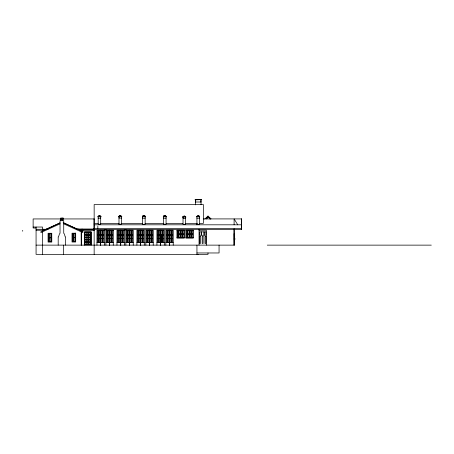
<?xml version="1.0" encoding="UTF-8"?>
<svg xmlns="http://www.w3.org/2000/svg" width="454" height="454" viewBox="0 0 454 454"><rect width="100%" height="100%" fill="white"/><g stroke="black" fill="none" stroke-linecap="round" stroke-linejoin="round"><path stroke-width="0.68" d="M211.042 218.868L208 216.053L208 217.477L206.474 218.959M241.471 225.229L241.432 226.677L241.432 218.913M203.244 218.913L241.488 218.913L241.46 229.463L94.154 229.463M113.267 230.689L113.279 230.229L105.895 230.229M198.154 215.429L199.681 216.467L199.681 216.91L198.165 215.849L196.65 216.91L196.65 216.467L198.165 215.412L199.681 216.728L196.911 216.728M199.408 216.303L199.419 224.282L196.911 224.282M98.603 216.291L99.443 215.412L100.958 216.467L100.958 216.91L99.443 215.849L97.928 216.91L97.928 216.467L99.443 215.412M119.396 216.183L120.236 215.304L121.751 216.365L121.751 216.802L120.236 215.746L118.721 216.802L118.721 216.365L120.236 215.304M143.055 216.342L143.895 215.463L145.411 216.524L145.411 216.961L143.895 215.905L142.38 216.961L142.38 216.524L143.895 215.463L144.73 216.342M163.973 216.32L164.813 215.446L166.329 216.501L166.329 216.938L164.813 215.883L163.298 216.938L163.298 216.501L164.813 215.446L165.648 216.32M204.743 219.066L208 216.053M182.769 216.859L184.284 215.798L185.799 216.859L185.799 217.296L184.284 216.24L182.769 217.296L183.03 216.859M42.511 229.639L42.523 230.921L59.99 222.937L40.905 231.659L40.905 232.579L60.036 223.845M196.94 223.351L196.94 224.809L196.911 216.286M195.339 202.007L201.048 202.007M145.053 215.837L142.545 215.837L142.545 217.591M163.372 215.871L165.88 215.871M100.697 216.291L98.183 216.291L98.183 224.282L100.697 224.282L100.697 215.849M118.982 216.62L121.751 216.62M98.183 216.728L100.958 216.728M142.641 216.779L145.411 216.779M163.553 216.762L166.329 216.762M183.03 217.114L185.799 217.114L185.544 216.677L185.544 224.293L183.03 224.293L183.03 216.677M206.462 217.477L209.538 217.477L210.338 219.31M118.982 217.5L119.277 217.5M118.982 218.073L121.49 218.073M98.183 218.181L100.697 218.181M142.641 218.232L145.149 218.232M163.553 218.215L166.068 218.215M196.911 218.181L199.419 218.181M60.7 218.255L63.061 218.255M183.03 218.567L185.544 218.567M94.143 218.942L33.131 218.942L33.131 228.016L36.07 228.016M60.7 219.021L63.061 219.021M94.154 223.351L98.183 223.351M100.697 223.351L118.993 223.351M121.507 223.351L142.545 223.34M163.973 223.351L145.053 223.34M166.079 223.351L182.894 223.351M185.697 223.351L197.076 223.351M199.419 223.351L203.398 223.351L203.398 204.572L94.154 204.572L94.154 254.376L208 254.376L208 252.969M118.982 224.174L121.49 224.174L121.49 216.183M94.154 224.809L241.471 224.809L241.471 229.463L241.46 228.538L94.154 228.538M33.131 227.034L42.523 227.034L42.523 254.371M46.728 228.998L48.135 228.998M77.032 228.998L94.052 228.998M36.07 229.276L46.121 229.276M94.052 229.406L77.929 229.406L63.151 222.647L82.855 231.659M234.094 230.059L234.19 245.132L234.094 233.697M36.07 230.223L42.5 230.223M104.352 230.229L96.974 230.229L96.974 245.132M124.345 230.229L116.967 230.229L116.967 245.132M125.86 230.229L133.238 230.229L133.238 245.132M199.045 230.229L206.349 230.229L206.349 245.132M94.143 230.331L79.949 230.331L79.949 229.406M176.952 230.382L184.324 230.382M185.896 230.382L193.268 230.382M177.412 230.717L178.7 230.717M178.853 230.717L180.136 230.717M181.135 230.717L182.196 230.717M182.349 230.717L183.864 230.717M191.293 230.717L192.808 230.717L192.808 233.878L191.293 233.878L191.293 230.717L192.808 230.717M81.238 232.607L81.317 245.126M75.687 233.208L72.021 233.208L72.021 242.01L75.687 242.01L75.687 233.208L74.989 233.208M90.539 234.86L88.956 234.86L88.956 232.556M97.746 234.877L98.796 234.877L98.796 230.689M99.999 234.877L98.949 234.877L98.949 230.689M141.001 234.877L142.187 234.877L142.187 230.689M143.521 234.877L142.34 234.877L142.34 230.689M149.939 234.877L151.12 234.877L151.12 230.689M152.459 234.877L151.273 234.877L151.273 230.689M161.022 234.877L162.209 234.877M163.542 234.877L162.362 234.877L162.362 230.689M169.938 234.877L171.124 234.877L171.124 230.689M172.458 234.877L171.277 234.877L171.277 230.689M106.662 234.956L107.78 234.956L107.78 230.689M109.051 234.956L107.933 234.956L107.933 230.689M110.123 234.956L111.241 234.956L111.241 230.689M112.513 234.956L111.395 234.956L111.395 230.689M117.734 234.956L118.852 234.956L118.852 230.689M120.123 234.956L119.005 234.956L119.005 230.689M121.195 234.956L122.313 234.956L122.313 230.689M123.584 234.956L122.467 234.956L122.467 230.689M126.626 234.956L127.744 234.956L127.744 230.689M129.015 234.956L127.897 234.956L127.897 230.689M130.247 234.956L131.359 234.956L131.359 230.689M132.63 234.956L131.512 234.956L131.512 230.689M137.675 234.956L138.793 234.956L138.793 230.689M140.065 234.956L138.947 234.956L138.947 230.689M146.614 234.956L147.726 234.956L147.726 230.689M148.997 234.956L147.879 234.956L147.879 230.689M157.697 234.956L158.815 234.956L158.815 230.689M160.086 234.956L158.968 234.956L158.968 230.689M166.612 234.956L167.73 234.956L167.73 230.689M169.002 234.956L167.884 234.956L167.884 230.689M90.539 235.013L87.066 235.013L87.066 237.277L88.802 237.277L88.802 235.013M97.746 235.03L98.796 235.03L98.796 238.566L97.746 238.566M99.999 235.03L98.949 235.03L98.949 238.566L99.999 238.566M141.001 235.03L142.187 235.03L142.187 238.566L141.001 238.566M143.521 235.03L142.34 235.03L142.34 238.566L143.521 238.566M149.939 235.03L151.12 235.03L151.12 238.566L149.939 238.566M152.459 235.03L151.273 235.03L151.273 238.566L152.459 238.566M161.022 235.03L162.209 235.03M163.542 235.03L162.362 235.03L162.362 238.566L163.542 238.566M169.938 235.03L171.124 235.03L171.124 238.566L169.938 238.566M172.458 235.03L171.277 235.03L171.277 238.566L172.458 238.566M106.662 235.11L107.78 235.11L107.78 238.503L106.662 238.503M109.051 235.11L107.933 235.11L107.933 238.503L109.051 238.503M110.123 235.11L111.241 235.11L111.241 238.503L110.123 238.503M112.513 235.11L111.395 235.11L111.395 238.503L112.513 238.503M117.734 235.11L118.852 235.11L118.852 238.503L117.734 238.503M120.123 235.11L119.005 235.11L119.005 238.503L120.123 238.503M123.584 235.11L122.467 235.11L122.467 238.503L123.584 238.503M126.626 235.11L127.744 235.11L127.744 238.503L126.626 238.503M129.015 235.11L127.897 235.11L127.897 238.503L129.015 238.503M130.247 235.11L131.359 235.11L131.359 238.503L130.247 238.503M132.63 235.11L131.512 235.11L131.512 238.503L132.63 238.503M137.675 235.11L138.793 235.11L138.793 238.503L137.675 238.503M140.065 235.11L138.947 235.11L138.947 238.503L140.065 238.503M146.614 235.11L147.726 235.11L147.726 238.503L146.614 238.503M148.997 235.11L147.879 235.11L147.879 238.503L148.997 238.503M157.697 235.11L158.815 235.11L158.815 238.503L157.697 238.503M160.086 235.11L158.968 235.11L158.968 238.503L160.086 238.503M166.612 235.11L167.73 235.11L167.73 238.503L166.612 238.503M169.002 235.11L167.884 235.11L167.884 238.503L169.002 238.503M85.097 237.277L86.913 237.277L86.913 235.013L85.097 235.013L85.097 244.411L90.539 244.411L90.539 232.556L85.097 232.556L85.097 234.86L86.913 234.86L86.913 232.556M90.539 237.277L88.956 237.277L88.956 235.013M85.097 237.431L86.913 237.431L86.913 239.672M90.539 237.431L88.956 237.431L88.956 239.672M177.412 237.351L178.7 237.351M178.853 237.351L180.136 237.351M181.135 237.351L182.196 237.351M182.349 237.351L183.864 237.351M190.084 237.351L191.14 237.351M191.293 237.351L192.808 237.351M49.991 237.601L51.291 237.601L51.291 233.736L49.991 233.736L49.991 241.619L51.291 241.619L51.291 237.754L49.991 237.754M73.928 237.533L75.228 237.533L75.228 233.674L73.928 233.674L73.928 241.551L75.228 241.551L75.228 237.686L73.928 237.686M176.952 237.68L184.324 237.68M185.896 237.68L193.268 237.68M121.195 238.503L122.313 238.503L122.313 235.11L121.161 234.956M161.022 238.566L162.209 238.566M234.247 238.56L235.172 239.025L234.094 239.025M106.662 238.656L107.78 238.656L107.78 242.328M109.051 238.656L107.933 238.656L107.933 242.328M110.123 238.656L111.241 238.656L111.241 242.328M112.513 238.656L111.395 238.656L111.395 242.328M117.734 238.656L118.852 238.656L118.852 242.328M120.123 238.656L119.005 238.656L119.005 242.328M121.195 238.656L122.313 238.656L122.313 242.328M123.584 238.656L122.467 238.656L122.467 242.328M126.626 238.656L127.744 238.656L127.744 242.328M129.015 238.656L127.897 238.656L127.897 242.328M130.247 238.656L131.359 238.656L131.359 242.328M132.63 238.656L131.512 238.656L131.512 242.328M137.675 238.656L138.793 238.656L138.793 242.328M140.065 238.656L138.947 238.656L138.947 242.328M146.614 238.656L147.726 238.656L147.726 242.328M148.997 238.656L147.879 238.656L147.879 242.328M157.697 238.656L158.815 238.656L158.815 242.328M160.086 238.656L158.968 238.656L158.968 242.328M163.803 238.628L162.691 238.628L162.691 242.532M166.612 238.656L167.73 238.656L167.73 242.328M169.002 238.656L167.884 238.656L167.884 242.328M97.746 238.719L98.796 238.719L98.796 242.328M99.999 238.719L98.949 238.719L98.949 242.328M141.001 238.719L142.187 238.719L142.187 242.328M143.521 238.719L142.34 238.719L142.34 242.328M149.939 238.719L151.12 238.719L151.12 242.328M152.459 238.719L151.273 238.719L151.273 242.328M161.022 238.719L162.209 238.719M163.542 238.719L162.362 238.719L162.362 242.328M169.938 238.719L171.124 238.719L171.124 242.328M172.458 238.719L171.277 238.719L171.277 242.328M85.097 239.672L90.539 239.672M85.097 239.826L86.913 239.826L86.913 242.005L85.097 242.005M90.539 239.826L88.956 239.826L88.956 242.005L90.539 242.005M85.097 242.158L86.913 242.158L86.913 244.411M90.539 242.158L88.956 242.158L88.956 244.411M96.974 242.328L104.352 242.328M105.895 242.328L109.51 242.328M109.664 242.328L113.267 242.328M116.967 242.328L120.582 242.328M120.736 242.328L124.345 242.328M125.86 242.328L133.238 242.328M136.909 242.328L140.468 242.328M140.621 242.328L144.281 242.328M145.842 242.328L149.4 242.328M149.553 242.328L153.219 242.328M156.931 242.328L160.489 242.328M160.642 242.328L164.303 242.328M165.846 242.328L169.404 242.328M169.558 242.328L173.218 242.328M36.07 245.126L234.202 245.132M267.27 245.132L431.3 245.132M196.94 252.969L219.061 252.969L219.061 245.132M94.296 254.371L36.07 254.371L36.07 227.034M198.182 254.365L196.94 254.365L196.94 245.132M42.5 229.276L45.831 229.406M63.725 223.845L82.855 232.579L82.855 230.331M199.681 216.728L198.165 215.412L199.419 216.728M237.771 224.809L234.116 218.913L234.094 224.809M241.488 218.913L241.488 222.267M234.094 228.725L234.116 245.132M201.048 199.624L201.048 204.703M200.895 199.624L200.895 202.007M199.045 229.191L199.045 245.132M195.492 199.624L195.492 202.007M195.339 199.624L195.339 204.868M192.808 237.68L192.808 234.185L191.293 234.185L191.293 237.68M191.14 237.68L191.14 234.185L190.084 234.185L190.084 237.68M189.619 230.382L189.619 237.68M189.545 230.382L189.545 237.68M189.085 230.382L189.085 233.878L187.797 233.878L187.797 230.382M187.644 230.382L187.644 233.878L186.356 233.878L186.356 230.382M183.864 230.382L183.864 233.878L182.349 233.878L182.349 230.382M183.864 237.68L183.864 234.185L182.349 234.185L182.349 237.68M182.196 230.382L182.196 233.878L181.135 233.878L181.135 230.382M182.196 237.68L182.196 234.185L181.135 234.185L181.135 237.68M180.675 230.382L180.675 237.68M180.601 230.382L180.601 237.68M180.136 230.382L180.136 233.878L178.853 233.878L178.853 230.382M180.136 237.68L180.136 234.185L178.853 234.185L178.853 237.68M178.7 230.382L178.7 233.878L177.412 233.878L177.412 230.382M178.7 237.68L178.7 234.185L177.412 234.185L177.412 237.68M173.218 245.132L173.218 230.229L165.846 230.229L165.841 245.194M172.458 242.328L172.458 230.689L169.938 230.689L169.938 242.328M169.558 230.229L169.558 245.132M169.404 230.229L169.404 245.132M169.002 242.328L169.002 230.689L166.612 230.689L166.612 242.328M166.068 216.32L166.068 224.31L163.553 224.31L163.553 216.32M164.303 245.132L164.303 230.229L156.931 230.229L156.931 245.132M163.542 242.328L163.542 230.689L161.022 230.689L161.022 242.328M162.209 230.689L162.231 242.425M162.078 234.934L162.078 242.425M161.613 234.877L161.613 242.532M160.642 230.229L160.642 245.132M160.489 230.229L160.489 245.132M160.086 242.328L160.086 230.689L157.697 230.689L157.697 242.328M153.219 245.132L153.219 230.229L145.842 230.229L145.842 245.132M152.459 242.328L152.459 230.689L149.939 230.689L149.939 242.328M149.553 230.229L149.553 245.132M149.4 230.229L149.4 245.132M148.997 242.328L148.997 230.689L146.614 230.689L146.614 242.328M145.149 216.342L145.149 224.333L142.641 224.333L142.641 216.342M144.281 245.132L144.281 230.229L136.909 230.229L136.909 245.132M143.521 242.328L143.521 230.689L141.001 230.689L141.001 242.328M140.621 230.229L140.621 245.132M140.468 230.229L140.468 245.132M140.065 242.328L140.065 230.689L137.675 230.689L137.675 242.328M132.63 242.328L132.63 230.689L130.247 230.689L130.247 242.328M129.623 230.229L129.623 245.132M129.469 230.229L129.469 245.132M129.015 242.328L129.015 230.689L126.626 230.689L126.626 242.328M125.86 229.463L125.86 245.132M124.345 229.463L124.345 245.132M123.584 242.328L123.584 230.689L121.195 230.689L121.195 242.328M120.736 230.229L120.736 245.132M120.582 230.229L120.582 245.132M120.123 242.328L120.123 230.689L117.734 230.689L117.734 242.328M118.982 216.183L118.993 224.276M113.267 230.229L113.267 245.132M112.513 242.328L112.513 230.689L110.123 230.689L110.123 242.328M109.664 230.229L109.664 245.132M109.51 230.229L109.584 245.359M109.051 242.328L109.051 230.689L106.662 230.689L106.662 242.328M105.895 229.463L105.895 245.132M104.358 229.463L104.352 245.132M103.591 242.328L103.591 238.719L102.405 238.719L102.405 242.328M102.405 230.689L102.405 234.877L103.591 234.877L103.591 230.689L101.072 230.689L101.072 234.877L102.252 234.877L102.252 230.689M102.252 242.328L102.252 238.719L101.072 238.719L101.072 242.328M100.612 230.229L100.612 245.132M100.459 230.229L100.459 245.132M99.999 242.328L99.999 230.689L97.746 230.689L97.746 242.328M97.837 226.052L97.837 228.538M94.052 218.942L94.052 230.331M93.865 228.998L93.865 229.406M91.254 245.126L91.254 231.841L84.382 231.841L84.382 245.126M88.802 232.556L88.802 234.86L87.066 234.86L87.066 232.556M88.802 239.672L88.802 237.431L87.066 237.431L87.066 239.672M88.802 244.411L88.802 242.158L87.066 242.158L87.066 244.411M82.049 228.998L82.049 229.406M81.238 230.921L81.238 245.126M78.264 228.998L78.264 229.406M65.569 245.126L65.569 236.909L65.245 236.909L64.281 233.838L63.725 233.277L63.725 220.712L60.036 220.712L60.036 233.277L59.48 233.838L58.515 236.909L58.191 236.909L58.191 245.126M63.503 245.126L63.503 254.371M63.021 218.102L63.021 219.021M62.834 219.174L62.834 220.712M60.932 219.174L60.932 220.712M22.7 230.32L22.7 231.239M209.538 217.477L209.538 218.811L209.538 217.477M201.275 199.624L195.107 199.777L201.275 199.624M63.061 218.102L60.7 218.102L60.7 219.174L63.061 219.174L63.061 218.102M184.324 230.229L176.952 230.229L176.952 238.146L184.324 238.146L184.324 230.229M193.268 230.229L185.896 230.229L185.896 238.146L193.268 238.146L193.268 230.229M191.14 230.717L190.084 230.717L190.084 233.878L191.14 233.878L191.14 230.717M201.162 231.881L199.51 231.881L199.51 235.286L201.162 235.286L201.162 231.881M203.931 231.881L201.468 231.881L201.468 235.286L203.931 235.286L203.931 231.881M205.889 231.881L204.238 231.881L204.238 235.286L205.889 235.286L205.889 231.881M90.999 232.096L84.637 232.096L84.637 244.871L90.999 244.871L90.999 232.096M51.784 233.277L48.084 233.277L48.084 242.078L51.784 242.078L51.75 233.277M49.838 233.736L48.544 233.736L48.544 237.601L49.838 237.601L49.838 233.736M73.775 233.674L72.481 233.674L72.481 237.533L73.775 237.533L73.775 233.674M187.644 234.185L186.356 234.185L186.356 237.351L187.644 237.351L187.644 234.185M189.085 234.185L187.797 234.185L187.797 237.351L189.085 237.351L189.085 234.185M102.252 235.03L101.072 235.03L101.072 238.566L102.252 238.566L102.252 235.03M103.591 235.03L102.405 235.03L102.405 238.566L103.591 238.566L103.591 235.03M200.43 236.528L199.51 236.528L199.51 243.48L200.43 243.48L200.43 236.528M203.12 236.528L202.2 236.528L202.2 243.48L203.12 243.48L203.12 236.528M205.889 236.528L204.97 236.528L204.97 243.48L205.889 243.48L205.889 236.528M73.775 237.686L72.481 237.686L72.481 241.551L73.775 241.551L73.775 237.686M49.838 237.754L48.544 237.754L48.544 241.619L49.838 241.619L49.838 237.754M88.802 239.826L87.066 239.826L87.066 242.005L88.802 242.005L88.802 239.826"/></g></svg>
